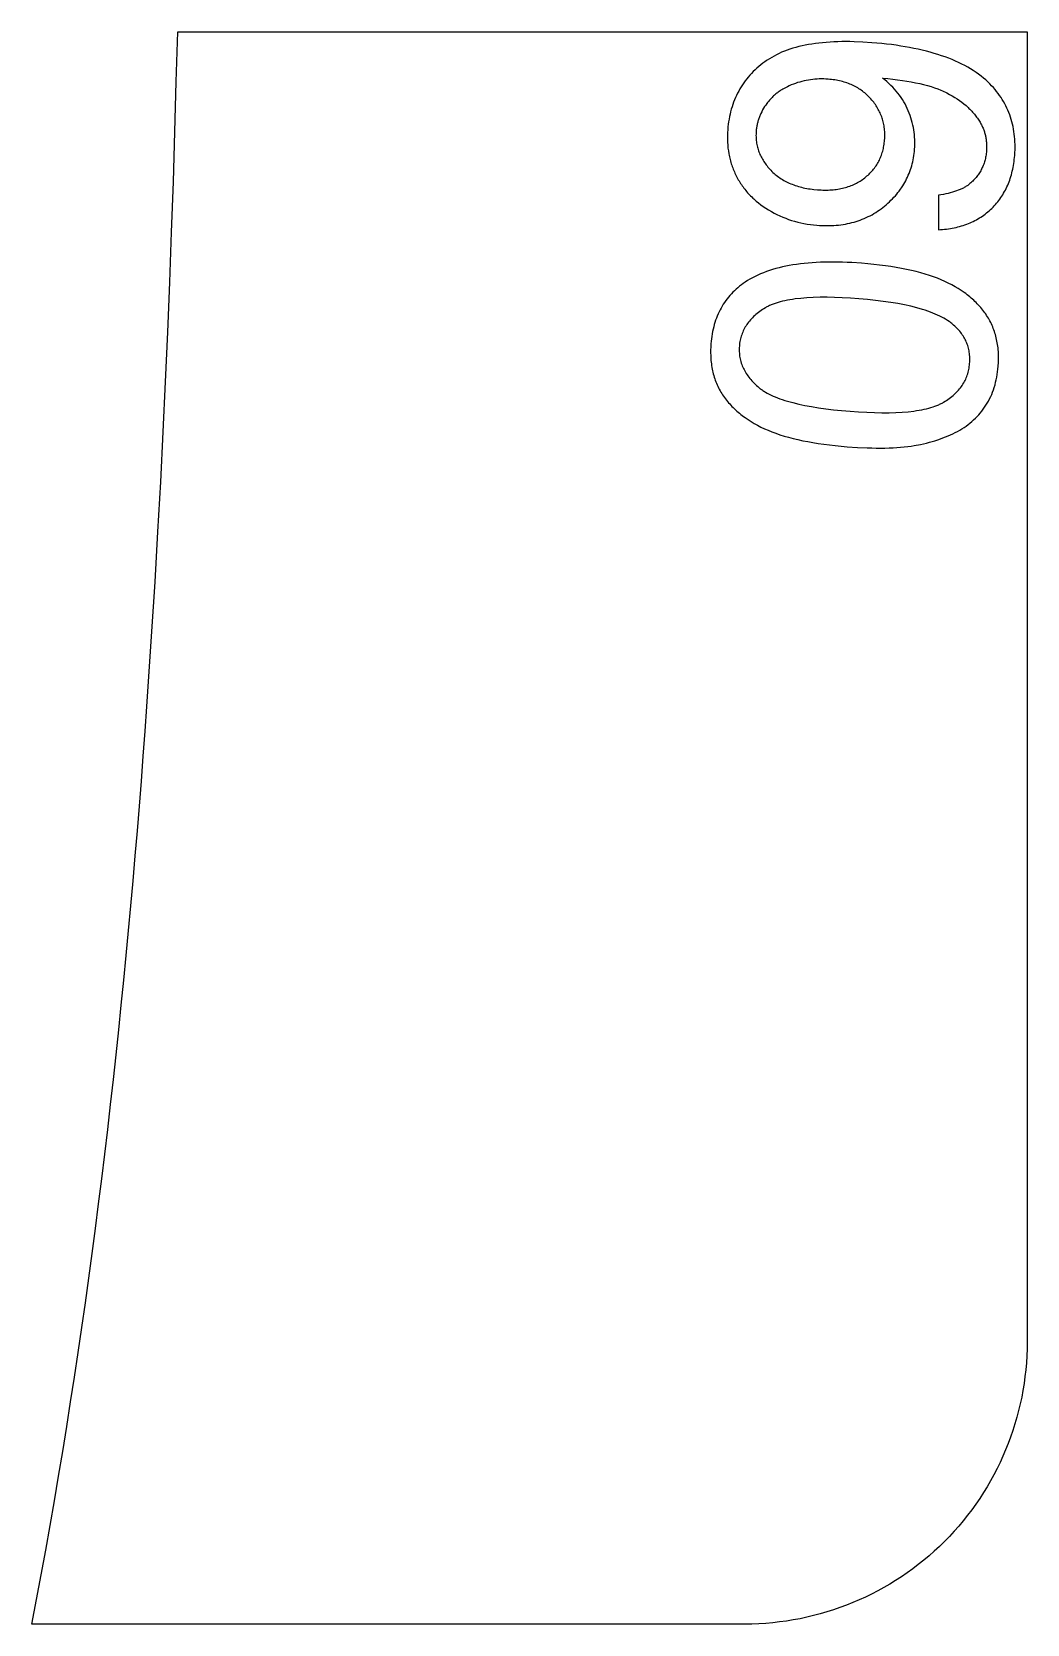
# Model space of a CAD drawing. Extents: x -8894 to -3022, y 6798 to 8329.
# Drawn here: x -4902 to -4725.8, y 6798.1 to 7080.1 of the extents above; entities that cross this region are included whole.
import ezdxf

# ---------------------------------------------------------------- set-up
doc = ezdxf.new("R2010")
doc.units = 0
doc.layers.add('LAYER_03', color=7, linetype='CONTINUOUS')
doc.layers.add('STEVILKE', color=7, linetype='CONTINUOUS')

msp = doc.modelspace()

# ---------------------------------------------------------------- linework, layer by layer
at = {"layer": 'LAYER_03'}
msp.add_lwpolyline([(-4775.75, 6798.07), (-4901.99, 6798.07), (-4901.16, 6802.43), (-4900.34, 6806.8), (-4899.54, 6811.17), (-4898.76, 6815.54), (-4898, 6819.92), (-4897.26, 6824.29), (-4896.53, 6828.67), (-4895.82, 6833.05), (-4895.13, 6837.43), (-4894.45, 6841.81), (-4893.79, 6846.19), (-4893.15, 6850.58), (-4892.52, 6854.96), (-4891.91, 6859.35), (-4891.32, 6863.74), (-4890.73, 6868.13), (-4890.17, 6872.52), (-4889.62, 6876.91), (-4889.08, 6881.31), (-4888.56, 6885.7), (-4888.05, 6890.1), (-4887.56, 6894.5), (-4887.08, 6898.9), (-4886.61, 6903.3), (-4886.15, 6907.7), (-4885.71, 6912.1), (-4885.28, 6916.5), (-4884.86, 6920.91), (-4884.46, 6925.31), (-4884.07, 6929.72), (-4883.68, 6934.13), (-4883.31, 6938.54), (-4882.95, 6942.95), (-4882.6, 6947.36), (-4882.26, 6951.77), (-4881.94, 6956.19), (-4881.62, 6960.6), (-4881.31, 6965.02), (-4880.72, 6973.85), (-4880.17, 6982.68), (-4879.66, 6991.52), (-4879.18, 7000.37), (-4878.73, 7009.21), (-4878.32, 7018.06), (-4877.93, 7026.91), (-4877.57, 7035.76), (-4877.25, 7044.62), (-4876.94, 7053.48), (-4876.66, 7062.34), (-4876.41, 7071.2), (-4876.17, 7080.07), (-4725.75, 7080.07), (-4725.75, 6848.07, -0.414214)], format="xyb", close=True, dxfattribs=at)
at = {"layer": 'STEVILKE'}
for p, q in [((-4769.2, 7069.81), (-4769.36, 7069.71)), ((-4769.04, 7069.9), (-4769.2, 7069.81)), ((-4768.88, 7070), (-4769.04, 7069.9)), ((-4768.55, 7070.18), (-4768.88, 7070)), ((-4768.21, 7070.35), (-4768.55, 7070.18)), ((-4767.87, 7070.51), (-4768.21, 7070.35)), ((-4767.51, 7070.67), (-4767.87, 7070.51)), ((-4767.14, 7070.81), (-4767.51, 7070.67)), ((-4766.76, 7070.94), (-4767.14, 7070.81)), ((-4766.39, 7071.07), (-4766.76, 7070.94)), ((-4766.01, 7071.18), (-4766.39, 7071.07)), ((-4765.63, 7071.28), (-4766.01, 7071.18)), ((-4765.25, 7071.37), (-4765.63, 7071.28)), ((-4764.87, 7071.46), (-4765.25, 7071.37)), ((-4764.49, 7071.53), (-4764.87, 7071.46)), ((-4764.1, 7071.58), (-4764.49, 7071.53)), ((-4763.72, 7071.63), (-4764.1, 7071.58)), ((-4763.33, 7071.67), (-4763.72, 7071.63)), ((-4762.94, 7071.7), (-4763.33, 7071.67)), ((-4762.55, 7071.72), (-4762.94, 7071.7)), ((-4762.16, 7071.72), (-4762.55, 7071.72)), ((-4761.77, 7071.72), (-4762.16, 7071.72)), ((-4761.38, 7071.7), (-4761.77, 7071.72)), ((-4760.98, 7071.68), (-4761.38, 7071.7)), ((-4760.68, 7071.65), (-4760.98, 7071.68)), ((-4760.39, 7071.62), (-4760.68, 7071.65)), ((-4760.1, 7071.58), (-4760.39, 7071.62)), ((-4759.81, 7071.54), (-4760.1, 7071.58)), ((-4759.53, 7071.49), (-4759.81, 7071.54)), ((-4759.25, 7071.44), (-4759.53, 7071.49)), ((-4758.97, 7071.38), (-4759.25, 7071.44)), ((-4758.7, 7071.32), (-4758.97, 7071.38)), ((-4758.43, 7071.25), (-4758.7, 7071.32)), ((-4758.17, 7071.17), (-4758.43, 7071.25)), ((-4757.91, 7071.1), (-4758.17, 7071.17)), ((-4757.66, 7071.01), (-4757.91, 7071.1)), ((-4757.41, 7070.92), (-4757.66, 7071.01)), ((-4757.16, 7070.82), (-4757.41, 7070.92)), ((-4756.92, 7070.72), (-4757.16, 7070.82)), ((-4756.68, 7070.62), (-4756.92, 7070.72)), ((-4756.44, 7070.5), (-4756.68, 7070.62)), ((-4756.21, 7070.39), (-4756.44, 7070.5)), ((-4755.99, 7070.26), (-4756.21, 7070.39)), ((-4755.76, 7070.14), (-4755.99, 7070.26)), ((-4755.55, 7070), (-4755.76, 7070.14)), ((-4755.33, 7069.86), (-4755.55, 7070)), ((-4755.12, 7069.72), (-4755.33, 7069.86)), ((-4772.04, 7067.11), (-4772.23, 7066.82)), ((-4771.83, 7067.4), (-4772.04, 7067.11)), ((-4771.72, 7067.54), (-4771.83, 7067.4)), ((-4771.61, 7067.68), (-4771.72, 7067.54)), ((-4771.5, 7067.82), (-4771.61, 7067.68)), ((-4771.39, 7067.95), (-4771.5, 7067.82)), ((-4771.27, 7068.09), (-4771.39, 7067.95)), ((-4771.15, 7068.22), (-4771.27, 7068.09)), ((-4771.03, 7068.35), (-4771.15, 7068.22)), ((-4770.9, 7068.47), (-4771.03, 7068.35)), ((-4770.77, 7068.6), (-4770.9, 7068.47)), ((-4770.64, 7068.72), (-4770.77, 7068.6)), ((-4770.51, 7068.84), (-4770.64, 7068.72)), ((-4770.37, 7068.95), (-4770.51, 7068.84)), ((-4770.24, 7069.07), (-4770.37, 7068.95)), ((-4770.1, 7069.18), (-4770.24, 7069.07)), ((-4769.95, 7069.29), (-4770.1, 7069.18)), ((-4769.81, 7069.4), (-4769.95, 7069.29)), ((-4769.66, 7069.5), (-4769.81, 7069.4)), ((-4769.51, 7069.61), (-4769.66, 7069.5)), ((-4769.36, 7069.71), (-4769.51, 7069.61)), ((-4754.91, 7069.57), (-4755.12, 7069.72)), ((-4754.71, 7069.41), (-4754.91, 7069.57)), ((-4754.51, 7069.25), (-4754.71, 7069.41)), ((-4754.32, 7069.09), (-4754.51, 7069.25)), ((-4754.13, 7068.92), (-4754.32, 7069.09)), ((-4753.94, 7068.74), (-4754.13, 7068.92)), ((-4753.76, 7068.56), (-4753.94, 7068.74)), ((-4753.59, 7068.37), (-4753.76, 7068.56)), ((-4753.41, 7068.18), (-4753.59, 7068.37)), ((-4753.24, 7067.98), (-4753.41, 7068.18)), ((-4753.08, 7067.79), (-4753.24, 7067.98)), ((-4752.92, 7067.59), (-4753.08, 7067.79)), ((-4752.77, 7067.38), (-4752.92, 7067.59)), ((-4752.63, 7067.18), (-4752.77, 7067.38)), ((-4752.49, 7066.97), (-4752.63, 7067.18)), ((-4752.36, 7066.77), (-4752.49, 7066.97)), ((-4773.42, 7064.23), (-4773.46, 7064.08)), ((-4773.37, 7064.39), (-4773.42, 7064.23)), ((-4773.32, 7064.55), (-4773.37, 7064.39)), ((-4773.27, 7064.71), (-4773.32, 7064.55)), ((-4773.22, 7064.86), (-4773.27, 7064.71)), ((-4773.16, 7065.02), (-4773.22, 7064.86)), ((-4773.1, 7065.17), (-4773.16, 7065.02)), ((-4773.03, 7065.32), (-4773.1, 7065.17)), ((-4772.97, 7065.48), (-4773.03, 7065.32)), ((-4772.9, 7065.63), (-4772.97, 7065.48)), ((-4772.75, 7065.93), (-4772.9, 7065.63)), ((-4772.59, 7066.23), (-4772.75, 7065.93)), ((-4772.42, 7066.53), (-4772.59, 7066.23)), ((-4772.23, 7066.82), (-4772.42, 7066.53)), ((-4752.23, 7066.56), (-4752.36, 7066.77)), ((-4752.11, 7066.34), (-4752.23, 7066.56)), ((-4751.99, 7066.13), (-4752.11, 7066.34)), ((-4751.89, 7065.91), (-4751.99, 7066.13)), ((-4751.78, 7065.7), (-4751.89, 7065.91)), ((-4751.69, 7065.48), (-4751.78, 7065.7)), ((-4751.6, 7065.25), (-4751.69, 7065.48)), ((-4751.51, 7065.03), (-4751.6, 7065.25)), ((-4751.43, 7064.8), (-4751.51, 7065.03)), ((-4751.36, 7064.58), (-4751.43, 7064.8)), ((-4751.29, 7064.35), (-4751.36, 7064.58)), ((-4751.23, 7064.11), (-4751.29, 7064.35)), ((-4751.18, 7063.88), (-4751.23, 7064.11)), ((-4773.76, 7061.97), (-4773.77, 7061.74)), ((-4773.77, 7061.74), (-4773.76, 7061.5)), ((-4773.74, 7062.45), (-4773.76, 7062.21)), ((-4773.76, 7062.21), (-4773.76, 7061.97)), ((-4773.76, 7061.5), (-4773.76, 7061.26)), ((-4773.72, 7062.62), (-4773.74, 7062.45)), ((-4773.71, 7062.78), (-4773.72, 7062.62)), ((-4773.69, 7062.95), (-4773.71, 7062.78)), ((-4773.66, 7063.11), (-4773.69, 7062.95)), ((-4773.64, 7063.27), (-4773.66, 7063.11)), ((-4773.61, 7063.44), (-4773.64, 7063.27)), ((-4773.58, 7063.6), (-4773.61, 7063.44)), ((-4773.54, 7063.76), (-4773.58, 7063.6)), ((-4773.5, 7063.92), (-4773.54, 7063.76)), ((-4773.46, 7064.08), (-4773.5, 7063.92)), ((-4751.13, 7063.64), (-4751.18, 7063.88)), ((-4751.09, 7063.41), (-4751.13, 7063.64)), ((-4751.05, 7063.17), (-4751.09, 7063.41)), ((-4751.02, 7062.92), (-4751.05, 7063.17)), ((-4750.99, 7062.68), (-4751.02, 7062.92)), ((-4750.97, 7062.43), (-4750.99, 7062.68)), ((-4750.96, 7062.18), (-4750.97, 7062.43)), ((-4750.97, 7061.17), (-4750.96, 7061.43)), ((-4750.96, 7061.93), (-4750.96, 7062.18)), ((-4750.95, 7061.68), (-4750.96, 7061.93)), ((-4750.96, 7061.43), (-4750.95, 7061.68)), ((-4773.76, 7061.26), (-4773.74, 7061.03)), ((-4773.74, 7061.03), (-4773.72, 7060.8)), ((-4773.72, 7060.8), (-4773.69, 7060.57)), ((-4773.69, 7060.57), (-4773.66, 7060.34)), ((-4773.66, 7060.34), (-4773.61, 7060.12)), ((-4773.61, 7060.12), (-4773.57, 7059.89)), ((-4773.57, 7059.89), (-4773.51, 7059.67)), ((-4773.51, 7059.67), (-4773.46, 7059.45)), ((-4773.46, 7059.45), (-4773.39, 7059.23)), ((-4773.39, 7059.23), (-4773.32, 7059.01)), ((-4773.32, 7059.01), (-4773.24, 7058.79)), ((-4773.24, 7058.79), (-4773.15, 7058.58)), ((-4773.15, 7058.58), (-4773.06, 7058.36)), ((-4751.55, 7058.24), (-4751.47, 7058.46)), ((-4751.47, 7058.46), (-4751.4, 7058.69)), ((-4751.4, 7058.69), (-4751.33, 7058.93)), ((-4751.33, 7058.93), (-4751.27, 7059.17)), ((-4751.27, 7059.17), (-4751.21, 7059.41)), ((-4751.21, 7059.41), (-4751.16, 7059.65)), ((-4751.16, 7059.65), (-4751.11, 7059.9)), ((-4751.11, 7059.9), (-4751.07, 7060.15)), ((-4751.07, 7060.15), (-4751.04, 7060.4)), ((-4751.04, 7060.4), (-4751.01, 7060.65)), ((-4751.01, 7060.65), (-4750.99, 7060.91)), ((-4750.99, 7060.91), (-4750.97, 7061.17)), ((-4773.06, 7058.36), (-4772.97, 7058.15)), ((-4772.97, 7058.15), (-4772.86, 7057.94)), ((-4772.86, 7057.94), (-4772.75, 7057.73)), ((-4772.75, 7057.73), (-4772.64, 7057.53)), ((-4772.64, 7057.53), (-4772.52, 7057.32)), ((-4772.52, 7057.32), (-4772.39, 7057.12)), ((-4772.39, 7057.12), (-4772.25, 7056.92)), ((-4772.25, 7056.92), (-4772.11, 7056.72)), ((-4772.11, 7056.72), (-4771.96, 7056.52)), ((-4771.96, 7056.52), (-4771.81, 7056.32)), ((-4771.81, 7056.32), (-4771.65, 7056.13)), ((-4771.65, 7056.13), (-4771.48, 7055.93)), ((-4771.48, 7055.93), (-4771.31, 7055.74)), ((-4771.31, 7055.74), (-4771.13, 7055.55)), ((-4753.09, 7055.58), (-4752.94, 7055.76)), ((-4752.94, 7055.76), (-4752.79, 7055.95)), ((-4752.79, 7055.95), (-4752.65, 7056.14)), ((-4752.65, 7056.14), (-4752.51, 7056.34)), ((-4752.51, 7056.34), (-4752.39, 7056.54)), ((-4752.39, 7056.54), (-4752.26, 7056.74)), ((-4752.26, 7056.74), (-4752.14, 7056.94)), ((-4752.14, 7056.94), (-4752.03, 7057.15)), ((-4752.03, 7057.15), (-4751.92, 7057.36)), ((-4751.92, 7057.36), (-4751.82, 7057.57)), ((-4751.82, 7057.57), (-4751.73, 7057.79)), ((-4751.73, 7057.79), (-4751.64, 7058.01)), ((-4751.64, 7058.01), (-4751.55, 7058.24)), ((-4771.13, 7055.55), (-4770.95, 7055.36)), ((-4770.95, 7055.36), (-4770.76, 7055.18)), ((-4770.76, 7055.18), (-4770.57, 7055)), ((-4770.57, 7055), (-4770.37, 7054.83)), ((-4770.37, 7054.83), (-4770.17, 7054.67)), ((-4770.17, 7054.67), (-4769.96, 7054.51)), ((-4769.96, 7054.51), (-4769.74, 7054.35)), ((-4769.74, 7054.35), (-4769.53, 7054.2)), ((-4769.53, 7054.2), (-4769.3, 7054.05)), ((-4769.3, 7054.05), (-4769.08, 7053.91)), ((-4769.08, 7053.91), (-4768.84, 7053.77)), ((-4768.84, 7053.77), (-4768.61, 7053.64)), ((-4768.61, 7053.64), (-4768.37, 7053.52)), ((-4768.37, 7053.52), (-4768.12, 7053.4)), ((-4768.12, 7053.4), (-4767.87, 7053.28)), ((-4767.87, 7053.28), (-4767.61, 7053.17)), ((-4767.61, 7053.17), (-4767.35, 7053.07)), ((-4767.35, 7053.07), (-4767.08, 7052.97)), ((-4767.08, 7052.97), (-4766.81, 7052.87)), ((-4766.81, 7052.87), (-4766.54, 7052.78)), ((-4757.17, 7052.74), (-4756.93, 7052.83)), ((-4756.93, 7052.83), (-4756.69, 7052.93)), ((-4756.69, 7052.93), (-4756.45, 7053.03)), ((-4756.45, 7053.03), (-4756.22, 7053.14)), ((-4756.22, 7053.14), (-4755.99, 7053.25)), ((-4755.99, 7053.25), (-4755.77, 7053.37)), ((-4755.77, 7053.37), (-4755.55, 7053.5)), ((-4755.55, 7053.5), (-4755.33, 7053.63)), ((-4755.33, 7053.63), (-4755.12, 7053.77)), ((-4755.12, 7053.77), (-4754.91, 7053.91)), ((-4754.91, 7053.91), (-4754.7, 7054.06)), ((-4754.7, 7054.06), (-4754.5, 7054.21)), ((-4754.5, 7054.21), (-4754.31, 7054.37)), ((-4754.31, 7054.37), (-4754.12, 7054.54)), ((-4754.12, 7054.54), (-4753.93, 7054.7)), ((-4753.93, 7054.7), (-4753.75, 7054.87)), ((-4753.75, 7054.87), (-4753.58, 7055.04)), ((-4753.58, 7055.04), (-4753.41, 7055.22)), ((-4753.41, 7055.22), (-4753.25, 7055.4)), ((-4753.25, 7055.4), (-4753.09, 7055.58)), ((-4766.54, 7052.78), (-4766.26, 7052.7)), ((-4766.26, 7052.7), (-4765.97, 7052.62)), ((-4765.97, 7052.62), (-4765.68, 7052.54)), ((-4765.68, 7052.54), (-4765.39, 7052.47)), ((-4765.39, 7052.47), (-4765.09, 7052.41)), ((-4765.09, 7052.41), (-4764.78, 7052.35)), ((-4764.78, 7052.35), (-4764.47, 7052.29)), ((-4764.47, 7052.29), (-4764.16, 7052.24)), ((-4764.16, 7052.24), (-4763.84, 7052.2)), ((-4763.84, 7052.2), (-4763.52, 7052.16)), ((-4763.52, 7052.16), (-4762.86, 7052.1)), ((-4762.86, 7052.1), (-4762.22, 7052.06)), ((-4762.22, 7052.06), (-4761.91, 7052.05)), ((-4761.91, 7052.05), (-4761.6, 7052.04)), ((-4761.6, 7052.04), (-4761.29, 7052.04)), ((-4761.29, 7052.04), (-4760.99, 7052.05)), ((-4760.99, 7052.05), (-4760.69, 7052.06)), ((-4760.69, 7052.06), (-4760.4, 7052.08)), ((-4760.4, 7052.08), (-4760.11, 7052.1)), ((-4760.11, 7052.1), (-4759.82, 7052.13)), ((-4759.82, 7052.13), (-4759.54, 7052.17)), ((-4759.54, 7052.17), (-4759.26, 7052.21)), ((-4759.26, 7052.21), (-4758.99, 7052.25)), ((-4758.99, 7052.25), (-4758.72, 7052.31)), ((-4758.72, 7052.31), (-4758.45, 7052.36)), ((-4758.45, 7052.36), (-4758.19, 7052.43)), ((-4758.19, 7052.43), (-4757.93, 7052.5)), ((-4757.93, 7052.5), (-4757.67, 7052.57)), ((-4757.67, 7052.57), (-4757.42, 7052.65)), ((-4757.42, 7052.65), (-4757.17, 7052.74)), ((-4767.23, 7038.79), (-4767.87, 7038.68)), ((-4766.58, 7038.89), (-4767.23, 7038.79)), ((-4765.91, 7038.98), (-4766.58, 7038.89)), ((-4765.23, 7039.06), (-4765.91, 7038.98)), ((-4764.54, 7039.12), (-4765.23, 7039.06)), ((-4763.83, 7039.18), (-4764.54, 7039.12)), ((-4763.1, 7039.22), (-4763.83, 7039.18)), ((-4762.36, 7039.26), (-4763.1, 7039.22)), ((-4761.61, 7039.28), (-4762.36, 7039.26)), ((-4760.84, 7039.29), (-4761.61, 7039.28)), ((-4760.06, 7039.3), (-4760.84, 7039.29)), ((-4759.26, 7039.29), (-4760.06, 7039.3)), ((-4758.45, 7039.27), (-4759.26, 7039.29)), ((-4757.62, 7039.24), (-4758.45, 7039.27)), ((-4756.78, 7039.19), (-4757.62, 7039.24)), ((-4755.06, 7039.08), (-4756.78, 7039.19)), ((-4753.96, 7038.99), (-4755.06, 7039.08)), ((-4752.9, 7038.88), (-4753.96, 7038.99)), ((-4751.87, 7038.77), (-4752.9, 7038.88)), ((-4750.86, 7038.64), (-4751.87, 7038.77)), ((-4775.27, 7036.01), (-4775.69, 7035.74)), ((-4774.84, 7036.27), (-4775.27, 7036.01)), ((-4774.39, 7036.52), (-4774.84, 7036.27)), ((-4773.93, 7036.76), (-4774.39, 7036.52)), ((-4773.45, 7036.99), (-4773.93, 7036.76)), ((-4772.95, 7037.21), (-4773.45, 7036.99)), ((-4772.45, 7037.41), (-4772.95, 7037.21)), ((-4771.93, 7037.61), (-4772.45, 7037.41)), ((-4771.39, 7037.8), (-4771.93, 7037.61)), ((-4770.84, 7037.97), (-4771.39, 7037.8)), ((-4770.27, 7038.13), (-4770.84, 7037.97)), ((-4769.69, 7038.29), (-4770.27, 7038.13)), ((-4769.1, 7038.43), (-4769.69, 7038.29)), ((-4768.49, 7038.56), (-4769.1, 7038.43)), ((-4767.87, 7038.68), (-4768.49, 7038.56)), ((-4749.88, 7038.5), (-4750.86, 7038.64)), ((-4748.93, 7038.34), (-4749.88, 7038.5)), ((-4748.01, 7038.18), (-4748.93, 7038.34)), ((-4747.12, 7038), (-4748.01, 7038.18)), ((-4746.25, 7037.81), (-4747.12, 7038)), ((-4745.41, 7037.61), (-4746.25, 7037.81)), ((-4744.6, 7037.4), (-4745.41, 7037.61)), ((-4743.82, 7037.17), (-4744.6, 7037.4)), ((-4743.07, 7036.93), (-4743.82, 7037.17)), ((-4742.34, 7036.68), (-4743.07, 7036.93)), ((-4741.65, 7036.42), (-4742.34, 7036.68)), ((-4740.98, 7036.15), (-4741.65, 7036.42)), ((-4740.33, 7035.86), (-4740.98, 7036.15)), ((-4778.39, 7033.37), (-4778.64, 7033.08)), ((-4778.13, 7033.66), (-4778.39, 7033.37)), ((-4777.86, 7033.95), (-4778.13, 7033.66)), ((-4777.58, 7034.22), (-4777.86, 7033.95)), ((-4777.29, 7034.49), (-4777.58, 7034.22)), ((-4776.99, 7034.75), (-4777.29, 7034.49)), ((-4776.68, 7035.01), (-4776.99, 7034.75)), ((-4776.36, 7035.26), (-4776.68, 7035.01)), ((-4776.03, 7035.5), (-4776.36, 7035.26)), ((-4775.69, 7035.74), (-4776.03, 7035.5)), ((-4739.71, 7035.56), (-4740.33, 7035.86)), ((-4739.1, 7035.25), (-4739.71, 7035.56)), ((-4738.52, 7034.93), (-4739.1, 7035.25)), ((-4737.95, 7034.6), (-4738.52, 7034.93)), ((-4737.41, 7034.25), (-4737.95, 7034.6)), ((-4736.89, 7033.89), (-4737.41, 7034.25)), ((-4736.63, 7033.7), (-4736.89, 7033.89)), ((-4736.38, 7033.52), (-4736.63, 7033.7)), ((-4736.14, 7033.33), (-4736.38, 7033.52)), ((-4735.9, 7033.13), (-4736.14, 7033.33)), ((-4735.67, 7032.93), (-4735.9, 7033.13)), ((-4780.31, 7030.46), (-4780.47, 7030.1)), ((-4780.13, 7030.81), (-4780.31, 7030.46)), ((-4779.95, 7031.15), (-4780.13, 7030.81)), ((-4779.75, 7031.49), (-4779.95, 7031.15)), ((-4779.55, 7031.82), (-4779.75, 7031.49)), ((-4779.34, 7032.15), (-4779.55, 7031.82)), ((-4779.11, 7032.46), (-4779.34, 7032.15)), ((-4778.88, 7032.77), (-4779.11, 7032.46)), ((-4778.64, 7033.08), (-4778.88, 7032.77)), ((-4773.34, 7030.36), (-4773.57, 7030.18)), ((-4773.11, 7030.53), (-4773.34, 7030.36)), ((-4772.87, 7030.71), (-4773.11, 7030.53)), ((-4772.62, 7030.87), (-4772.87, 7030.71)), ((-4772.36, 7031.04), (-4772.62, 7030.87)), ((-4772.1, 7031.2), (-4772.36, 7031.04)), ((-4771.96, 7031.28), (-4772.1, 7031.2)), ((-4771.82, 7031.35), (-4771.96, 7031.28)), ((-4771.68, 7031.43), (-4771.82, 7031.35)), ((-4771.53, 7031.5), (-4771.68, 7031.43)), ((-4771.38, 7031.58), (-4771.53, 7031.5)), ((-4771.22, 7031.65), (-4771.38, 7031.58)), ((-4771.07, 7031.72), (-4771.22, 7031.65)), ((-4770.9, 7031.78), (-4771.07, 7031.72)), ((-4770.56, 7031.91), (-4770.9, 7031.78)), ((-4770.21, 7032.03), (-4770.56, 7031.91)), ((-4769.84, 7032.15), (-4770.21, 7032.03)), ((-4769.46, 7032.26), (-4769.84, 7032.15)), ((-4769.06, 7032.36), (-4769.46, 7032.26)), ((-4768.64, 7032.45), (-4769.06, 7032.36)), ((-4768.21, 7032.54), (-4768.64, 7032.45)), ((-4767.76, 7032.62), (-4768.21, 7032.54)), ((-4767.3, 7032.69), (-4767.76, 7032.62)), ((-4766.82, 7032.76), (-4767.3, 7032.69)), ((-4765.82, 7032.87), (-4766.82, 7032.76)), ((-4764.75, 7032.96), (-4765.82, 7032.87)), ((-4763.62, 7033.02), (-4764.75, 7032.96)), ((-4762.43, 7033.05), (-4763.62, 7033.02)), ((-4761.18, 7033.05), (-4762.43, 7033.05)), ((-4759.87, 7033.03), (-4761.18, 7033.05)), ((-4758.49, 7032.98), (-4759.87, 7033.03)), ((-4757.05, 7032.9), (-4758.49, 7032.98)), ((-4755.55, 7032.79), (-4757.05, 7032.9)), ((-4754.04, 7032.66), (-4755.55, 7032.79)), ((-4752.6, 7032.51), (-4754.04, 7032.66)), ((-4751.23, 7032.34), (-4752.6, 7032.51)), ((-4749.91, 7032.15), (-4751.23, 7032.34)), ((-4748.66, 7031.94), (-4749.91, 7032.15)), ((-4747.47, 7031.71), (-4748.66, 7031.94)), ((-4746.34, 7031.46), (-4747.47, 7031.71)), ((-4745.27, 7031.19), (-4746.34, 7031.46)), ((-4744.27, 7030.9), (-4745.27, 7031.19)), ((-4743.79, 7030.75), (-4744.27, 7030.9)), ((-4743.32, 7030.59), (-4743.79, 7030.75)), ((-4742.88, 7030.43), (-4743.32, 7030.59)), ((-4742.44, 7030.27), (-4742.88, 7030.43)), ((-4742.03, 7030.09), (-4742.44, 7030.27)), ((-4735.44, 7032.74), (-4735.67, 7032.93)), ((-4735.22, 7032.53), (-4735.44, 7032.74)), ((-4735, 7032.33), (-4735.22, 7032.53)), ((-4734.78, 7032.12), (-4735, 7032.33)), ((-4734.58, 7031.9), (-4734.78, 7032.12)), ((-4734.37, 7031.69), (-4734.58, 7031.9)), ((-4734.17, 7031.47), (-4734.37, 7031.69)), ((-4733.98, 7031.25), (-4734.17, 7031.47)), ((-4733.79, 7031.03), (-4733.98, 7031.25)), ((-4733.61, 7030.8), (-4733.79, 7031.03)), ((-4733.43, 7030.57), (-4733.61, 7030.8)), ((-4733.26, 7030.33), (-4733.43, 7030.57)), ((-4733.09, 7030.1), (-4733.26, 7030.33)), ((-4781.26, 7027.81), (-4781.36, 7027.4)), ((-4781.15, 7028.21), (-4781.26, 7027.81)), ((-4781.04, 7028.6), (-4781.15, 7028.21)), ((-4780.91, 7028.99), (-4781.04, 7028.6)), ((-4780.77, 7029.36), (-4780.91, 7028.99)), ((-4780.63, 7029.74), (-4780.77, 7029.36)), ((-4780.47, 7030.1), (-4780.63, 7029.74)), ((-4775.79, 7027.58), (-4775.91, 7027.36)), ((-4775.67, 7027.8), (-4775.79, 7027.58)), ((-4775.53, 7028.02), (-4775.67, 7027.8)), ((-4775.39, 7028.23), (-4775.53, 7028.02)), ((-4775.25, 7028.44), (-4775.39, 7028.23)), ((-4775.09, 7028.65), (-4775.25, 7028.44)), ((-4774.93, 7028.85), (-4775.09, 7028.65)), ((-4774.76, 7029.05), (-4774.93, 7028.85)), ((-4774.58, 7029.25), (-4774.76, 7029.05)), ((-4774.39, 7029.44), (-4774.58, 7029.25)), ((-4774.2, 7029.63), (-4774.39, 7029.44)), ((-4773.99, 7029.82), (-4774.2, 7029.63)), ((-4773.78, 7030), (-4773.99, 7029.82)), ((-4773.57, 7030.18), (-4773.78, 7030)), ((-4741.62, 7029.92), (-4742.03, 7030.09)), ((-4741.24, 7029.73), (-4741.62, 7029.92)), ((-4740.87, 7029.55), (-4741.24, 7029.73)), ((-4740.51, 7029.35), (-4740.87, 7029.55)), ((-4740.18, 7029.16), (-4740.51, 7029.35)), ((-4739.85, 7028.95), (-4740.18, 7029.16)), ((-4739.54, 7028.75), (-4739.85, 7028.95)), ((-4739.4, 7028.64), (-4739.54, 7028.75)), ((-4739.25, 7028.53), (-4739.4, 7028.64)), ((-4739.11, 7028.43), (-4739.25, 7028.53)), ((-4738.97, 7028.32), (-4739.11, 7028.43)), ((-4738.77, 7028.14), (-4738.97, 7028.32)), ((-4738.57, 7027.96), (-4738.77, 7028.14)), ((-4738.37, 7027.78), (-4738.57, 7027.96)), ((-4738.19, 7027.6), (-4738.37, 7027.78)), ((-4738.01, 7027.41), (-4738.19, 7027.6)), ((-4732.93, 7029.86), (-4733.09, 7030.1)), ((-4732.77, 7029.61), (-4732.93, 7029.86)), ((-4732.62, 7029.37), (-4732.77, 7029.61)), ((-4732.48, 7029.12), (-4732.62, 7029.37)), ((-4732.34, 7028.87), (-4732.48, 7029.12)), ((-4732.21, 7028.61), (-4732.34, 7028.87)), ((-4732.08, 7028.35), (-4732.21, 7028.61)), ((-4731.96, 7028.09), (-4732.08, 7028.35)), ((-4731.85, 7027.82), (-4731.96, 7028.09)), ((-4731.74, 7027.55), (-4731.85, 7027.82)), ((-4731.64, 7027.28), (-4731.74, 7027.55)), ((-4781.74, 7024.82), (-4781.78, 7024.15)), ((-4781.7, 7025.27), (-4781.74, 7024.82)), ((-4781.65, 7025.71), (-4781.7, 7025.27)), ((-4781.59, 7026.14), (-4781.65, 7025.71)), ((-4781.52, 7026.57), (-4781.59, 7026.14)), ((-4781.45, 7026.99), (-4781.52, 7026.57)), ((-4781.36, 7027.4), (-4781.45, 7026.99)), ((-4776.69, 7024.69), (-4776.71, 7024.43)), ((-4776.66, 7024.95), (-4776.69, 7024.69)), ((-4776.62, 7025.21), (-4776.66, 7024.95)), ((-4776.57, 7025.46), (-4776.62, 7025.21)), ((-4776.51, 7025.71), (-4776.57, 7025.46)), ((-4776.45, 7025.95), (-4776.51, 7025.71)), ((-4776.38, 7026.2), (-4776.45, 7025.95)), ((-4776.3, 7026.43), (-4776.38, 7026.2)), ((-4776.21, 7026.67), (-4776.3, 7026.43)), ((-4776.12, 7026.9), (-4776.21, 7026.67)), ((-4776.02, 7027.13), (-4776.12, 7026.9)), ((-4775.91, 7027.36), (-4776.02, 7027.13)), ((-4737.84, 7027.22), (-4738.01, 7027.41)), ((-4737.68, 7027.03), (-4737.84, 7027.22)), ((-4737.52, 7026.83), (-4737.68, 7027.03)), ((-4737.37, 7026.63), (-4737.52, 7026.83)), ((-4737.23, 7026.43), (-4737.37, 7026.63)), ((-4737.09, 7026.23), (-4737.23, 7026.43)), ((-4736.97, 7026.02), (-4737.09, 7026.23)), ((-4736.85, 7025.81), (-4736.97, 7026.02)), ((-4736.73, 7025.6), (-4736.85, 7025.81)), ((-4736.63, 7025.39), (-4736.73, 7025.6)), ((-4736.53, 7025.17), (-4736.63, 7025.39)), ((-4736.44, 7024.95), (-4736.53, 7025.17)), ((-4736.35, 7024.73), (-4736.44, 7024.95)), ((-4736.28, 7024.5), (-4736.35, 7024.73)), ((-4731.54, 7027.01), (-4731.64, 7027.28)), ((-4731.45, 7026.73), (-4731.54, 7027.01)), ((-4731.37, 7026.45), (-4731.45, 7026.73)), ((-4731.29, 7026.16), (-4731.37, 7026.45)), ((-4731.22, 7025.88), (-4731.29, 7026.16)), ((-4731.15, 7025.59), (-4731.22, 7025.88)), ((-4731.09, 7025.29), (-4731.15, 7025.59)), ((-4731.04, 7025), (-4731.09, 7025.29)), ((-4730.99, 7024.7), (-4731.04, 7025)), ((-4730.94, 7024.39), (-4730.99, 7024.7)), ((-4781.78, 7024.15), (-4781.8, 7023.81)), ((-4781.8, 7023.81), (-4781.8, 7023.48)), ((-4781.8, 7023.48), (-4781.8, 7023.16)), ((-4781.8, 7023.16), (-4781.79, 7022.83)), ((-4781.79, 7022.83), (-4781.78, 7022.51)), ((-4781.78, 7022.51), (-4781.76, 7022.19)), ((-4781.76, 7022.19), (-4781.74, 7021.88)), ((-4781.74, 7021.88), (-4781.71, 7021.57)), ((-4776.73, 7024.17), (-4776.74, 7023.91)), ((-4776.74, 7023.91), (-4776.74, 7023.65)), ((-4776.74, 7023.65), (-4776.73, 7023.39)), ((-4776.71, 7024.43), (-4776.73, 7024.17)), ((-4776.73, 7023.39), (-4776.71, 7023.14)), ((-4776.71, 7023.14), (-4776.69, 7022.89)), ((-4776.69, 7022.89), (-4776.66, 7022.64)), ((-4776.66, 7022.64), (-4776.62, 7022.39)), ((-4776.62, 7022.39), (-4776.57, 7022.14)), ((-4776.57, 7022.14), (-4776.51, 7021.9)), ((-4776.51, 7021.9), (-4776.45, 7021.66)), ((-4736.21, 7024.27), (-4736.28, 7024.5)), ((-4736.14, 7024.04), (-4736.21, 7024.27)), ((-4736.09, 7023.8), (-4736.14, 7024.04)), ((-4736.04, 7023.57), (-4736.09, 7023.8)), ((-4736, 7023.33), (-4736.04, 7023.57)), ((-4735.97, 7023.09), (-4736, 7023.33)), ((-4735.94, 7022.84), (-4735.97, 7023.09)), ((-4735.92, 7022.59), (-4735.94, 7022.84)), ((-4735.91, 7022.34), (-4735.92, 7022.59)), ((-4735.92, 7021.57), (-4735.91, 7021.83)), ((-4735.9, 7022.09), (-4735.91, 7022.34)), ((-4735.91, 7021.83), (-4735.9, 7022.09)), ((-4730.91, 7024.09), (-4730.94, 7024.39)), ((-4730.88, 7023.78), (-4730.91, 7024.09)), ((-4730.85, 7023.46), (-4730.88, 7023.78)), ((-4730.84, 7023.15), (-4730.85, 7023.46)), ((-4730.82, 7022.83), (-4730.84, 7023.15)), ((-4730.83, 7021.52), (-4730.82, 7021.85)), ((-4730.82, 7022.51), (-4730.82, 7022.83)), ((-4730.82, 7022.18), (-4730.82, 7022.51)), ((-4730.82, 7021.85), (-4730.82, 7022.18)), ((-4781.71, 7021.57), (-4781.67, 7021.26)), ((-4781.67, 7021.26), (-4781.63, 7020.95)), ((-4781.63, 7020.95), (-4781.58, 7020.65)), ((-4781.58, 7020.65), (-4781.53, 7020.35)), ((-4781.53, 7020.35), (-4781.46, 7020.06)), ((-4781.46, 7020.06), (-4781.4, 7019.77)), ((-4781.4, 7019.77), (-4781.33, 7019.48)), ((-4781.33, 7019.48), (-4781.25, 7019.19)), ((-4781.25, 7019.19), (-4781.16, 7018.91)), ((-4776.45, 7021.66), (-4776.37, 7021.42)), ((-4776.37, 7021.42), (-4776.29, 7021.18)), ((-4776.29, 7021.18), (-4776.2, 7020.94)), ((-4776.2, 7020.94), (-4776.1, 7020.71)), ((-4776.1, 7020.71), (-4776, 7020.47)), ((-4776, 7020.47), (-4775.88, 7020.24)), ((-4775.88, 7020.24), (-4775.76, 7020.02)), ((-4775.76, 7020.02), (-4775.63, 7019.79)), ((-4775.63, 7019.79), (-4775.49, 7019.56)), ((-4775.49, 7019.56), (-4775.34, 7019.34)), ((-4775.34, 7019.34), (-4775.19, 7019.12)), ((-4775.19, 7019.12), (-4775.03, 7018.9)), ((-4736.53, 7018.8), (-4736.43, 7019.04)), ((-4736.43, 7019.04), (-4736.35, 7019.28)), ((-4736.35, 7019.28), (-4736.27, 7019.52)), ((-4736.27, 7019.52), (-4736.2, 7019.77)), ((-4736.2, 7019.77), (-4736.13, 7020.01)), ((-4736.13, 7020.01), (-4736.08, 7020.27)), ((-4736.08, 7020.27), (-4736.03, 7020.52)), ((-4736.03, 7020.52), (-4735.99, 7020.78)), ((-4735.99, 7020.78), (-4735.96, 7021.04)), ((-4735.96, 7021.04), (-4735.93, 7021.31)), ((-4735.93, 7021.31), (-4735.92, 7021.57)), ((-4731.13, 7018.91), (-4731.05, 7019.38)), ((-4731.05, 7019.38), (-4730.98, 7019.86)), ((-4730.98, 7019.86), (-4730.92, 7020.35)), ((-4730.92, 7020.35), (-4730.87, 7020.85)), ((-4730.87, 7020.85), (-4730.83, 7021.52)), ((-4781.16, 7018.91), (-4781.07, 7018.63)), ((-4781.07, 7018.63), (-4780.97, 7018.36)), ((-4780.97, 7018.36), (-4780.87, 7018.09)), ((-4780.87, 7018.09), (-4780.76, 7017.82)), ((-4780.76, 7017.82), (-4780.65, 7017.55)), ((-4780.65, 7017.55), (-4780.53, 7017.29)), ((-4780.53, 7017.29), (-4780.4, 7017.03)), ((-4780.4, 7017.03), (-4780.27, 7016.77)), ((-4780.27, 7016.77), (-4780.13, 7016.52)), ((-4780.13, 7016.52), (-4779.98, 7016.27)), ((-4779.98, 7016.27), (-4779.83, 7016.02)), ((-4775.03, 7018.9), (-4774.85, 7018.69)), ((-4774.85, 7018.69), (-4774.68, 7018.47)), ((-4774.68, 7018.47), (-4774.49, 7018.26)), ((-4774.49, 7018.26), (-4774.29, 7018.05)), ((-4774.29, 7018.05), (-4774.09, 7017.84)), ((-4774.09, 7017.84), (-4773.88, 7017.63)), ((-4773.88, 7017.63), (-4773.65, 7017.43)), ((-4773.65, 7017.43), (-4773.43, 7017.23)), ((-4773.43, 7017.23), (-4773.19, 7017.03)), ((-4773.19, 7017.03), (-4773.07, 7016.93)), ((-4773.07, 7016.93), (-4772.94, 7016.83)), ((-4772.94, 7016.83), (-4772.81, 7016.73)), ((-4772.81, 7016.73), (-4772.68, 7016.64)), ((-4772.68, 7016.64), (-4772.54, 7016.54)), ((-4772.54, 7016.54), (-4772.39, 7016.45)), ((-4772.39, 7016.45), (-4772.25, 7016.36)), ((-4772.25, 7016.36), (-4772.1, 7016.27)), ((-4772.1, 7016.27), (-4771.78, 7016.09)), ((-4738.45, 7016.05), (-4738.25, 7016.24)), ((-4738.25, 7016.24), (-4738.07, 7016.43)), ((-4738.07, 7016.43), (-4737.89, 7016.63)), ((-4737.89, 7016.63), (-4737.72, 7016.83)), ((-4737.72, 7016.83), (-4737.55, 7017.04)), ((-4737.55, 7017.04), (-4737.4, 7017.25)), ((-4737.4, 7017.25), (-4737.25, 7017.46)), ((-4737.25, 7017.46), (-4737.11, 7017.68)), ((-4737.11, 7017.68), (-4736.98, 7017.89)), ((-4736.98, 7017.89), (-4736.85, 7018.12)), ((-4736.85, 7018.12), (-4736.74, 7018.34)), ((-4736.74, 7018.34), (-4736.63, 7018.57)), ((-4736.63, 7018.57), (-4736.53, 7018.8)), ((-4732.03, 7015.86), (-4731.87, 7016.27)), ((-4731.87, 7016.27), (-4731.71, 7016.69)), ((-4731.71, 7016.69), (-4731.57, 7017.11)), ((-4731.57, 7017.11), (-4731.44, 7017.55)), ((-4731.44, 7017.55), (-4731.33, 7018)), ((-4731.33, 7018), (-4731.22, 7018.45)), ((-4731.22, 7018.45), (-4731.13, 7018.91)), ((-4779.83, 7016.02), (-4779.67, 7015.78)), ((-4779.67, 7015.78), (-4779.51, 7015.54)), ((-4779.51, 7015.54), (-4779.34, 7015.3)), ((-4779.34, 7015.3), (-4779.17, 7015.07)), ((-4779.17, 7015.07), (-4778.99, 7014.84)), ((-4778.99, 7014.84), (-4778.81, 7014.61)), ((-4778.81, 7014.61), (-4778.62, 7014.39)), ((-4778.62, 7014.39), (-4778.42, 7014.16)), ((-4778.42, 7014.16), (-4778.22, 7013.95)), ((-4778.22, 7013.95), (-4778.02, 7013.73)), ((-4778.02, 7013.73), (-4777.81, 7013.52)), ((-4777.81, 7013.52), (-4777.6, 7013.31)), ((-4771.78, 7016.09), (-4771.45, 7015.91)), ((-4771.45, 7015.91), (-4771.1, 7015.74)), ((-4771.1, 7015.74), (-4770.74, 7015.57)), ((-4770.74, 7015.57), (-4770.36, 7015.41)), ((-4770.36, 7015.41), (-4769.96, 7015.25)), ((-4769.96, 7015.25), (-4769.55, 7015.1)), ((-4769.55, 7015.1), (-4769.12, 7014.95)), ((-4769.12, 7014.95), (-4768.68, 7014.8)), ((-4768.68, 7014.8), (-4768.21, 7014.66)), ((-4768.21, 7014.66), (-4767.24, 7014.4)), ((-4767.24, 7014.4), (-4766.2, 7014.15)), ((-4766.2, 7014.15), (-4765.1, 7013.91)), ((-4765.1, 7013.91), (-4763.93, 7013.7)), ((-4763.93, 7013.7), (-4762.7, 7013.5)), ((-4762.7, 7013.5), (-4761.4, 7013.32)), ((-4743.57, 7013.31), (-4743.17, 7013.42)), ((-4743.17, 7013.42), (-4742.79, 7013.52)), ((-4742.79, 7013.52), (-4742.42, 7013.64)), ((-4742.42, 7013.64), (-4742.07, 7013.76)), ((-4742.07, 7013.76), (-4741.73, 7013.89)), ((-4741.73, 7013.89), (-4741.57, 7013.96)), ((-4741.57, 7013.96), (-4741.41, 7014.03)), ((-4741.41, 7014.03), (-4741.25, 7014.1)), ((-4741.25, 7014.1), (-4741.1, 7014.17)), ((-4741.1, 7014.17), (-4740.95, 7014.24)), ((-4740.95, 7014.24), (-4740.81, 7014.32)), ((-4740.81, 7014.32), (-4740.67, 7014.39)), ((-4740.67, 7014.39), (-4740.54, 7014.47)), ((-4740.54, 7014.47), (-4740.27, 7014.64)), ((-4740.27, 7014.64), (-4740.02, 7014.8)), ((-4740.02, 7014.8), (-4739.77, 7014.97)), ((-4739.77, 7014.97), (-4739.53, 7015.14)), ((-4739.53, 7015.14), (-4739.3, 7015.31)), ((-4739.3, 7015.31), (-4739.07, 7015.49)), ((-4739.07, 7015.49), (-4738.86, 7015.67)), ((-4738.86, 7015.67), (-4738.65, 7015.86)), ((-4738.65, 7015.86), (-4738.45, 7016.05)), ((-4733.52, 7013.23), (-4733.28, 7013.58)), ((-4733.28, 7013.58), (-4733.04, 7013.94)), ((-4733.04, 7013.94), (-4732.81, 7014.31)), ((-4732.81, 7014.31), (-4732.6, 7014.68)), ((-4732.6, 7014.68), (-4732.4, 7015.06)), ((-4732.4, 7015.06), (-4732.21, 7015.46)), ((-4732.21, 7015.46), (-4732.03, 7015.86)), ((-4777.6, 7013.31), (-4777.38, 7013.1)), ((-4777.38, 7013.1), (-4777.15, 7012.9)), ((-4777.15, 7012.9), (-4776.92, 7012.7)), ((-4776.92, 7012.7), (-4776.69, 7012.51)), ((-4776.69, 7012.51), (-4776.45, 7012.31)), ((-4776.45, 7012.31), (-4776.21, 7012.12)), ((-4776.21, 7012.12), (-4775.96, 7011.94)), ((-4775.96, 7011.94), (-4775.7, 7011.75)), ((-4775.7, 7011.75), (-4775.18, 7011.39)), ((-4775.18, 7011.39), (-4774.63, 7011.05)), ((-4774.63, 7011.05), (-4774.07, 7010.71)), ((-4774.07, 7010.71), (-4773.48, 7010.39)), ((-4761.4, 7013.32), (-4760.03, 7013.15)), ((-4760.03, 7013.15), (-4758.6, 7013.01)), ((-4758.6, 7013.01), (-4757.1, 7012.88)), ((-4757.1, 7012.88), (-4755.6, 7012.77)), ((-4755.6, 7012.77), (-4754.15, 7012.7)), ((-4754.15, 7012.7), (-4752.77, 7012.64)), ((-4752.77, 7012.64), (-4751.46, 7012.62)), ((-4751.46, 7012.62), (-4750.2, 7012.62)), ((-4750.2, 7012.62), (-4749.01, 7012.65)), ((-4749.01, 7012.65), (-4747.88, 7012.71)), ((-4747.88, 7012.71), (-4746.81, 7012.8)), ((-4746.81, 7012.8), (-4745.81, 7012.91)), ((-4745.81, 7012.91), (-4745.33, 7012.98)), ((-4745.33, 7012.98), (-4744.87, 7013.05)), ((-4744.87, 7013.05), (-4744.42, 7013.13)), ((-4744.42, 7013.13), (-4743.99, 7013.22)), ((-4743.99, 7013.22), (-4743.57, 7013.31)), ((-4736.22, 7010.5), (-4735.88, 7010.77)), ((-4735.88, 7010.77), (-4735.55, 7011.05)), ((-4735.55, 7011.05), (-4735.23, 7011.33)), ((-4735.23, 7011.33), (-4734.92, 7011.63)), ((-4734.92, 7011.63), (-4734.62, 7011.93)), ((-4734.62, 7011.93), (-4734.33, 7012.24)), ((-4734.33, 7012.24), (-4734.05, 7012.56)), ((-4734.05, 7012.56), (-4733.78, 7012.89)), ((-4733.78, 7012.89), (-4733.52, 7013.23)), ((-4773.48, 7010.39), (-4772.88, 7010.08)), ((-4772.88, 7010.08), (-4772.25, 7009.79)), ((-4772.25, 7009.79), (-4771.61, 7009.5)), ((-4771.61, 7009.5), (-4770.94, 7009.23)), ((-4770.94, 7009.23), (-4770.24, 7008.97)), ((-4770.24, 7008.97), (-4769.52, 7008.72)), ((-4769.52, 7008.72), (-4768.76, 7008.49)), ((-4768.76, 7008.49), (-4767.99, 7008.26)), ((-4767.99, 7008.26), (-4767.18, 7008.05)), ((-4767.18, 7008.05), (-4766.34, 7007.85)), ((-4766.34, 7007.85), (-4765.48, 7007.66)), ((-4742.08, 7007.66), (-4741.59, 7007.81)), ((-4741.59, 7007.81), (-4741.12, 7007.97)), ((-4741.12, 7007.97), (-4740.66, 7008.14)), ((-4740.66, 7008.14), (-4740.2, 7008.32)), ((-4740.2, 7008.32), (-4739.76, 7008.5)), ((-4739.76, 7008.5), (-4739.33, 7008.69)), ((-4739.33, 7008.69), (-4738.9, 7008.89)), ((-4738.9, 7008.89), (-4738.49, 7009.1)), ((-4738.49, 7009.1), (-4738.08, 7009.31)), ((-4738.08, 7009.31), (-4737.69, 7009.53)), ((-4737.69, 7009.53), (-4737.31, 7009.76)), ((-4737.31, 7009.76), (-4736.93, 7010)), ((-4736.93, 7010), (-4736.57, 7010.25)), ((-4736.57, 7010.25), (-4736.22, 7010.5)), ((-4765.48, 7007.66), (-4764.59, 7007.49)), ((-4764.59, 7007.49), (-4763.68, 7007.32)), ((-4763.68, 7007.32), (-4762.73, 7007.17)), ((-4762.73, 7007.17), (-4761.76, 7007.03)), ((-4761.76, 7007.03), (-4760.76, 7006.91)), ((-4760.76, 7006.91), (-4759.73, 7006.79)), ((-4759.73, 7006.79), (-4758.68, 7006.69)), ((-4758.68, 7006.69), (-4757.6, 7006.59)), ((-4757.6, 7006.59), (-4755.79, 7006.47)), ((-4755.79, 7006.47), (-4754.08, 7006.39)), ((-4754.08, 7006.39), (-4753.25, 7006.37)), ((-4753.25, 7006.37), (-4752.46, 7006.35)), ((-4752.46, 7006.35), (-4751.68, 7006.35)), ((-4751.68, 7006.35), (-4750.93, 7006.36)), ((-4750.93, 7006.36), (-4750.2, 7006.37)), ((-4750.2, 7006.37), (-4749.49, 7006.4)), ((-4749.49, 7006.4), (-4748.81, 7006.44)), ((-4748.81, 7006.44), (-4748.15, 7006.49)), ((-4748.15, 7006.49), (-4747.51, 7006.55)), ((-4747.51, 7006.55), (-4746.89, 7006.62)), ((-4746.89, 7006.62), (-4746.3, 7006.7)), ((-4746.3, 7006.7), (-4745.73, 7006.8)), ((-4745.73, 7006.8), (-4744.64, 7007)), ((-4744.64, 7007), (-4744.11, 7007.12)), ((-4744.11, 7007.12), (-4743.59, 7007.24)), ((-4743.59, 7007.24), (-4743.07, 7007.38)), ((-4743.07, 7007.38), (-4742.57, 7007.51)), ((-4742.57, 7007.51), (-4742.08, 7007.66))]:
    msp.add_line(p, q, dxfattribs=at)
msp.add_lwpolyline([(-4741.46, 7045.02), (-4741.1, 7045.05), (-4740.74, 7045.07), (-4740.38, 7045.11), (-4740.03, 7045.15), (-4739.68, 7045.19), (-4739.34, 7045.25), (-4739, 7045.31), (-4738.67, 7045.37), (-4738.34, 7045.44), (-4738.02, 7045.52), (-4737.7, 7045.6), (-4737.38, 7045.69), (-4737.07, 7045.79), (-4736.76, 7045.89), (-4736.46, 7046), (-4736.16, 7046.12), (-4735.87, 7046.24), (-4735.58, 7046.37), (-4735.3, 7046.5), (-4735.02, 7046.64), (-4734.74, 7046.79), (-4734.47, 7046.94), (-4734.2, 7047.1), (-4733.94, 7047.27), (-4733.68, 7047.44), (-4733.43, 7047.62), (-4733.18, 7047.8), (-4732.94, 7047.99), (-4732.7, 7048.19), (-4732.46, 7048.39), (-4732.23, 7048.6), (-4732, 7048.81), (-4731.78, 7049.04), (-4731.57, 7049.26), (-4731.36, 7049.49), (-4731.16, 7049.73), (-4730.96, 7049.97), (-4730.77, 7050.21), (-4730.58, 7050.46), (-4730.4, 7050.71), (-4730.23, 7050.97), (-4730.07, 7051.23), (-4729.91, 7051.5), (-4729.75, 7051.77), (-4729.6, 7052.05), (-4729.46, 7052.33), (-4729.33, 7052.62), (-4729.2, 7052.91), (-4729.07, 7053.2), (-4728.96, 7053.5), (-4728.84, 7053.81), (-4728.74, 7054.12), (-4728.64, 7054.43), (-4728.55, 7054.75), (-4728.46, 7055.07), (-4728.38, 7055.4), (-4728.31, 7055.73), (-4728.24, 7056.07), (-4728.17, 7056.41), (-4728.12, 7056.76), (-4728.07, 7057.11), (-4728.02, 7057.46), (-4727.99, 7057.82), (-4727.95, 7058.19), (-4727.92, 7058.68), (-4727.9, 7059.16), (-4727.89, 7059.64), (-4727.89, 7060.12), (-4727.91, 7060.59), (-4727.93, 7061.05), (-4727.97, 7061.51), (-4728.02, 7061.96), (-4728.08, 7062.4), (-4728.15, 7062.85), (-4728.23, 7063.28), (-4728.33, 7063.71), (-4728.44, 7064.14), (-4728.56, 7064.56), (-4728.69, 7064.97), (-4728.83, 7065.38), (-4728.98, 7065.78), (-4729.15, 7066.18), (-4729.32, 7066.57), (-4729.51, 7066.96), (-4729.71, 7067.34), (-4729.92, 7067.71), (-4730.15, 7068.08), (-4730.38, 7068.45), (-4730.63, 7068.81), (-4730.89, 7069.16), (-4731.16, 7069.51), (-4731.44, 7069.86), (-4731.73, 7070.19), (-4732.04, 7070.53), (-4732.35, 7070.85), (-4732.68, 7071.17), (-4733.07, 7071.54), (-4733.48, 7071.89), (-4733.91, 7072.23), (-4734.35, 7072.56), (-4734.8, 7072.89), (-4735.28, 7073.2), (-4735.77, 7073.51), (-4736.27, 7073.8), (-4736.79, 7074.09), (-4737.33, 7074.37), (-4737.88, 7074.64), (-4738.45, 7074.9), (-4739.04, 7075.15), (-4739.64, 7075.39), (-4740.26, 7075.62), (-4740.9, 7075.84), (-4741.55, 7076.06), (-4742.22, 7076.26), (-4742.9, 7076.46), (-4743.6, 7076.64), (-4744.32, 7076.82), (-4745.05, 7076.98), (-4745.8, 7077.14), (-4746.56, 7077.29), (-4747.34, 7077.43), (-4748.14, 7077.56), (-4748.95, 7077.68), (-4749.78, 7077.8), (-4750.63, 7077.9), (-4751.49, 7077.99), (-4752.37, 7078.08), (-4753.26, 7078.15), (-4754.85, 7078.26), (-4756.38, 7078.32), (-4757.13, 7078.34), (-4757.86, 7078.34), (-4758.58, 7078.34), (-4759.29, 7078.32), (-4759.98, 7078.29), (-4760.66, 7078.26), (-4761.32, 7078.21), (-4761.98, 7078.15), (-4762.61, 7078.08), (-4763.24, 7078), (-4763.85, 7077.91), (-4764.45, 7077.81), (-4765.03, 7077.7), (-4765.6, 7077.58), (-4766.16, 7077.45), (-4766.7, 7077.31), (-4767.23, 7077.15), (-4767.75, 7076.99), (-4768.25, 7076.82), (-4768.74, 7076.63), (-4769.22, 7076.44), (-4769.68, 7076.23), (-4770.13, 7076.01), (-4770.57, 7075.79), (-4770.99, 7075.55), (-4771.4, 7075.3), (-4771.8, 7075.05), (-4771.99, 7074.91), (-4772.18, 7074.78), (-4772.55, 7074.5), (-4772.91, 7074.22), (-4773.25, 7073.93), (-4773.59, 7073.63), (-4773.92, 7073.33), (-4774.24, 7073.02), (-4774.54, 7072.7), (-4774.84, 7072.38), (-4775.13, 7072.05), (-4775.4, 7071.72), (-4775.66, 7071.38), (-4775.92, 7071.03), (-4776.16, 7070.68), (-4776.39, 7070.32), (-4776.62, 7069.95), (-4776.83, 7069.58), (-4777.03, 7069.2), (-4777.22, 7068.81), (-4777.4, 7068.42), (-4777.57, 7068.02), (-4777.73, 7067.62), (-4777.87, 7067.21), (-4778.01, 7066.79), (-4778.14, 7066.36), (-4778.26, 7065.93), (-4778.36, 7065.5), (-4778.46, 7065.06), (-4778.54, 7064.61), (-4778.62, 7064.15), (-4778.68, 7063.69), (-4778.73, 7063.22), (-4778.78, 7062.75), (-4778.81, 7062.19), (-4778.83, 7061.64), (-4778.83, 7061.09), (-4778.81, 7060.55), (-4778.78, 7060.02), (-4778.73, 7059.49), (-4778.66, 7058.97), (-4778.57, 7058.46), (-4778.52, 7058.2), (-4778.47, 7057.95), (-4778.41, 7057.7), (-4778.35, 7057.45), (-4778.28, 7057.2), (-4778.21, 7056.95), (-4778.14, 7056.7), (-4778.06, 7056.46), (-4777.97, 7056.22), (-4777.88, 7055.97), (-4777.79, 7055.73), (-4777.69, 7055.5), (-4777.59, 7055.26), (-4777.49, 7055.02), (-4777.38, 7054.79), (-4777.26, 7054.56), (-4777.14, 7054.33), (-4777.02, 7054.1), (-4776.9, 7053.88), (-4776.77, 7053.66), (-4776.63, 7053.44), (-4776.49, 7053.22), (-4776.35, 7053.01), (-4776.21, 7052.79), (-4776.06, 7052.59), (-4775.9, 7052.38), (-4775.74, 7052.18), (-4775.58, 7051.98), (-4775.42, 7051.78), (-4775.25, 7051.58), (-4775.07, 7051.39), (-4774.9, 7051.2), (-4774.72, 7051.01), (-4774.53, 7050.83), (-4774.34, 7050.64), (-4774.15, 7050.47), (-4773.75, 7050.11), (-4773.34, 7049.77), (-4772.91, 7049.45), (-4772.47, 7049.13), (-4772.01, 7048.82), (-4771.53, 7048.52), (-4771.04, 7048.24), (-4770.55, 7047.97), (-4770.05, 7047.71), (-4769.54, 7047.48), (-4769.03, 7047.25), (-4768.51, 7047.05), (-4767.99, 7046.85), (-4767.46, 7046.68), (-4766.92, 7046.52), (-4766.37, 7046.37), (-4765.82, 7046.24), (-4765.27, 7046.12), (-4764.7, 7046.02), (-4764.13, 7045.94), (-4763.56, 7045.87), (-4762.97, 7045.82), (-4762.53, 7045.79), (-4762.09, 7045.77), (-4761.65, 7045.75), (-4761.22, 7045.75), (-4760.8, 7045.75), (-4760.38, 7045.77), (-4759.96, 7045.79), (-4759.55, 7045.82), (-4759.14, 7045.86), (-4758.74, 7045.91), (-4758.34, 7045.97), (-4757.94, 7046.03), (-4757.55, 7046.11), (-4757.17, 7046.19), (-4756.79, 7046.28), (-4756.41, 7046.39), (-4756.04, 7046.5), (-4755.67, 7046.62), (-4755.31, 7046.74), (-4754.95, 7046.88), (-4754.6, 7047.03), (-4754.25, 7047.18), (-4753.9, 7047.34), (-4753.56, 7047.51), (-4753.22, 7047.69), (-4752.89, 7047.88), (-4752.57, 7048.08), (-4752.24, 7048.29), (-4751.93, 7048.51), (-4751.61, 7048.73), (-4751.3, 7048.96), (-4751, 7049.21), (-4750.7, 7049.45), (-4750.41, 7049.71), (-4750.13, 7049.96), (-4749.86, 7050.23), (-4749.59, 7050.49), (-4749.34, 7050.76), (-4749.09, 7051.04), (-4748.85, 7051.31), (-4748.62, 7051.6), (-4748.4, 7051.88), (-4748.19, 7052.18), (-4747.98, 7052.47), (-4747.79, 7052.77), (-4747.6, 7053.07), (-4747.42, 7053.38), (-4747.25, 7053.69), (-4747.09, 7054.01), (-4746.93, 7054.33), (-4746.79, 7054.66), (-4746.65, 7054.99), (-4746.53, 7055.32), (-4746.41, 7055.66), (-4746.3, 7056), (-4746.19, 7056.35), (-4746.1, 7056.7), (-4746.01, 7057.05), (-4745.94, 7057.41), (-4745.87, 7057.77), (-4745.81, 7058.14), (-4745.76, 7058.51), (-4745.72, 7058.89), (-4745.68, 7059.27), (-4745.65, 7059.71), (-4745.64, 7060.14), (-4745.64, 7060.57), (-4745.65, 7061.01), (-4745.67, 7061.44), (-4745.71, 7061.87), (-4745.76, 7062.3), (-4745.82, 7062.72), (-4745.9, 7063.15), (-4745.99, 7063.57), (-4746.09, 7064), (-4746.2, 7064.42), (-4746.33, 7064.84), (-4746.47, 7065.26), (-4746.62, 7065.67), (-4746.79, 7066.09), (-4746.97, 7066.5), (-4747.16, 7066.91), (-4747.37, 7067.31), (-4747.59, 7067.7), (-4747.83, 7068.08), (-4748.08, 7068.46), (-4748.34, 7068.83), (-4748.62, 7069.2), (-4748.92, 7069.56), (-4749.22, 7069.91), (-4749.54, 7070.26), (-4749.88, 7070.59), (-4750.23, 7070.93), (-4750.59, 7071.25), (-4750.97, 7071.57), (-4751.36, 7071.88), (-4750.44, 7071.8), (-4749.55, 7071.7), (-4748.68, 7071.59), (-4747.85, 7071.47), (-4747.04, 7071.35), (-4746.26, 7071.21), (-4745.51, 7071.06), (-4744.78, 7070.9), (-4744.08, 7070.73), (-4743.41, 7070.55), (-4742.77, 7070.36), (-4742.16, 7070.16), (-4741.57, 7069.95), (-4741.01, 7069.72), (-4740.74, 7069.61), (-4740.48, 7069.49), (-4740.23, 7069.37), (-4739.98, 7069.25), (-4739.5, 7069), (-4739.03, 7068.74), (-4738.58, 7068.47), (-4738.15, 7068.19), (-4737.73, 7067.91), (-4737.33, 7067.61), (-4736.94, 7067.31), (-4736.57, 7067), (-4736.39, 7066.84), (-4736.22, 7066.68), (-4736.05, 7066.52), (-4735.88, 7066.35), (-4735.72, 7066.19), (-4735.56, 7066.02), (-4735.4, 7065.85), (-4735.25, 7065.67), (-4735.1, 7065.5), (-4734.96, 7065.32), (-4734.82, 7065.14), (-4734.69, 7064.96), (-4734.55, 7064.78), (-4734.43, 7064.59), (-4734.3, 7064.4), (-4734.09, 7064.07), (-4734.01, 7063.92), (-4733.93, 7063.77), (-4733.85, 7063.62), (-4733.77, 7063.47), (-4733.7, 7063.32), (-4733.63, 7063.17), (-4733.56, 7063.01), (-4733.5, 7062.85), (-4733.44, 7062.7), (-4733.38, 7062.54), (-4733.33, 7062.38), (-4733.28, 7062.22), (-4733.23, 7062.06), (-4733.19, 7061.9), (-4733.15, 7061.73), (-4733.11, 7061.57), (-4733.08, 7061.4), (-4733.05, 7061.23), (-4733.02, 7061.07), (-4733, 7060.9), (-4732.98, 7060.73), (-4732.96, 7060.55), (-4732.95, 7060.38), (-4732.93, 7060.21), (-4732.93, 7060.03), (-4732.92, 7059.86), (-4732.92, 7059.68), (-4732.93, 7059.5), (-4732.93, 7059.32), (-4732.94, 7059.14), (-4732.95, 7058.96), (-4732.97, 7058.73), (-4733, 7058.51), (-4733.03, 7058.29), (-4733.06, 7058.07), (-4733.1, 7057.85), (-4733.15, 7057.64), (-4733.2, 7057.43), (-4733.25, 7057.22), (-4733.31, 7057.02), (-4733.38, 7056.82), (-4733.45, 7056.62), (-4733.52, 7056.42), (-4733.6, 7056.23), (-4733.69, 7056.04), (-4733.78, 7055.85), (-4733.87, 7055.66), (-4733.97, 7055.48), (-4734.07, 7055.3), (-4734.18, 7055.12), (-4734.3, 7054.94), (-4734.42, 7054.77), (-4734.54, 7054.6), (-4734.67, 7054.43), (-4734.8, 7054.27), (-4734.94, 7054.11), (-4735.08, 7053.95), (-4735.23, 7053.79), (-4735.39, 7053.64), (-4735.54, 7053.48), (-4735.71, 7053.33), (-4735.88, 7053.19), (-4736.05, 7053.05), (-4736.16, 7052.96), (-4736.27, 7052.88), (-4736.39, 7052.8), (-4736.52, 7052.72), (-4736.64, 7052.64), (-4736.77, 7052.56), (-4736.91, 7052.49), (-4737.04, 7052.41), (-4737.18, 7052.34), (-4737.33, 7052.27), (-4737.48, 7052.2), (-4737.63, 7052.14), (-4737.95, 7052.01), (-4738.28, 7051.89), (-4738.62, 7051.77), (-4738.98, 7051.66), (-4739.36, 7051.56), (-4739.75, 7051.46), (-4740.16, 7051.37), (-4740.58, 7051.29), (-4741.01, 7051.21), (-4741.46, 7051.14)], close=True, dxfattribs=at)

doc.saveas('drawing.dxf')
